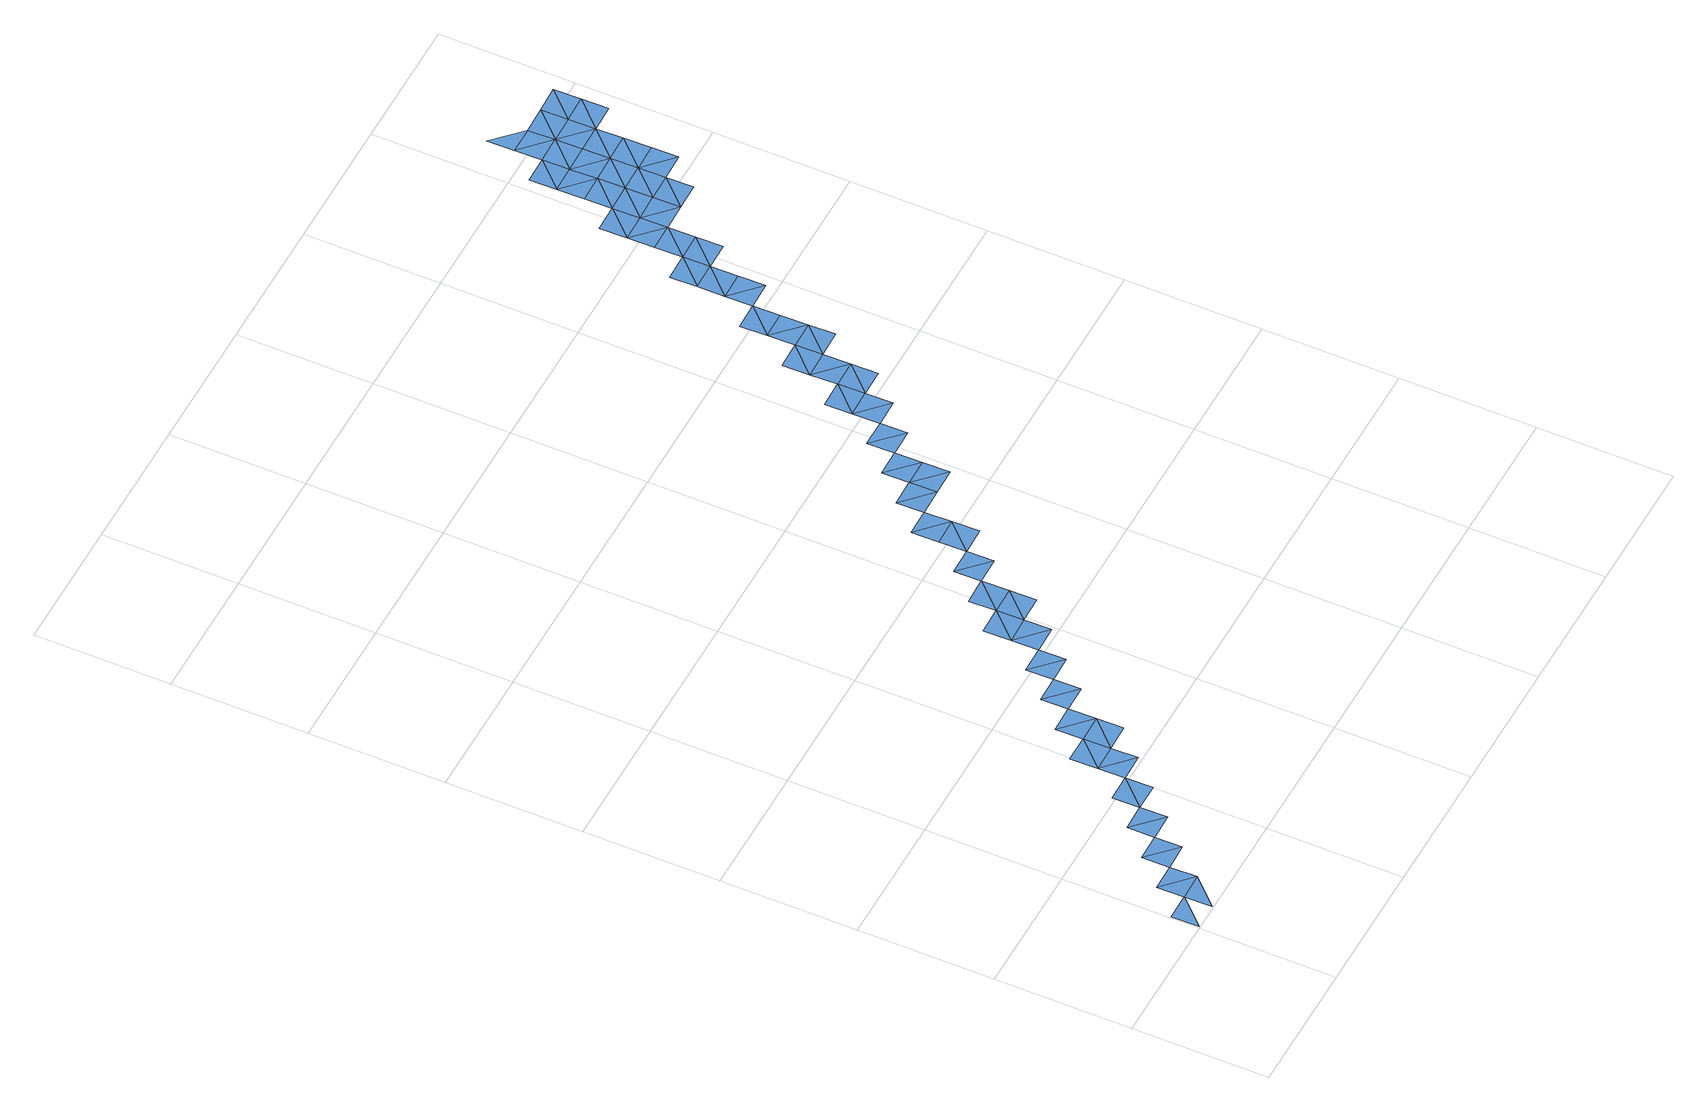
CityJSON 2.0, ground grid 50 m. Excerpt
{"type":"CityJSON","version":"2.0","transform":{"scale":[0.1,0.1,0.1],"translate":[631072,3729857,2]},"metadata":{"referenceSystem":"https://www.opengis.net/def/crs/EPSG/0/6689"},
"CityObjects":{
"waterbody1":{"type":"WaterBody","attributes":{"name":"福岡県津波浸水想定図","class":"1140","function":"2","WaterBodyTsunamiRiskAttribute.description":"1","WaterBodyTsunamiRiskAttribute.rank":"2"},"geometry":[{"type":"MultiSurface","lod":"1","boundaries":[[[0,1,2]],[[3,1,4]],[[5,3,4]],[[5,6,7]],[[6,8,7]],[[9,10,8]],[[11,10,9]],[[12,13,14]],[[12,15,13]],[[13,16,17]],[[16,18,17]],[[19,18,20]],[[20,21,19]],[[22,23,24]],[[22,25,23]],[[26,27,23]],[[23,28,26]],[[29,30,26]],[[29,31,30]],[[32,33,31]],[[34,33,35]],[[34,31,33]],[[35,33,36]],[[36,37,38]],[[37,39,38]],[[39,40,41]],[[42,41,40]],[[43,44,42]],[[43,45,44]],[[46,45,47]],[[48,49,46]],[[47,50,46]],[[50,48,46]],[[51,48,52]],[[53,54,51]],[[51,52,53]],[[55,51,54]],[[56,54,57]],[[58,59,56]],[[57,60,56]],[[56,60,58]],[[61,62,63]],[[64,62,61]],[[65,66,63]],[[63,62,65]],[[65,67,68]],[[69,67,65]],[[67,70,68]],[[70,67,71]],[[71,67,72]],[[73,74,71]],[[71,72,75]],[[74,76,77]],[[73,76,74]],[[71,75,73]],[[75,78,73]],[[79,76,73]],[[78,75,80]],[[78,79,73]],[[79,81,76]],[[82,81,79]],[[79,78,83]],[[79,84,82]],[[84,85,82]],[[78,86,83]],[[84,79,83]],[[85,87,88]],[[89,87,85]],[[85,84,89]],[[90,87,89]],[[89,84,91]],[[84,92,91]],[[89,91,90]]]}]},
"waterbody2":{"type":"WaterBody","attributes":{"name":"福岡県津波浸水想定図","class":"1140","function":"2","WaterBodyTsunamiRiskAttribute.description":"1","WaterBodyTsunamiRiskAttribute.rank":"1"},"geometry":[{"type":"MultiSurface","lod":"1","boundaries":[[[1,93,4]],[[94,95,11]],[[96,94,11]],[[12,94,97]],[[12,97,15]],[[13,15,16]],[[16,15,98]],[[99,21,100]],[[100,101,99]],[[22,101,102]],[[22,102,25]],[[28,23,25]],[[25,103,28]],[[39,37,104]],[[39,104,40]],[[48,50,52]],[[52,50,105]],[[54,53,57]],[[53,106,57]],[[107,61,58]],[[61,107,64]],[[69,65,62]],[[62,108,69]],[[72,80,75]],[[72,109,80]],[[78,80,110]],[[78,110,86]]]}]},
"waterbody3":{"type":"WaterBody","attributes":{"name":"福岡県津波浸水想定図","class":"1140","function":"2","WaterBodyTsunamiRiskAttribute.description":"1","WaterBodyTsunamiRiskAttribute.rank":"3"},"geometry":[{"type":"MultiSurface","lod":"1","boundaries":[[[70,74,111]],[[74,70,71]],[[76,112,77]],[[113,114,112]],[[81,112,76]],[[112,81,113]],[[81,85,113]],[[85,115,113]],[[85,81,82]],[[88,116,115]],[[115,85,88]]]}]}
},
"vertices":[
[9,4,2],[107,106,2],[7,104,2],[105,206,2],[207,108,2],[205,208,2],[305,210,2],[204,308,2],[303,310,3],[403,312,3],[302,410,3],[401,412,3],[498,614,3],[596,715,3],[496,714,3],[598,615,3],[696,717,3],[594,815,3],[694,817,3],[692,917,3],[794,819,3],[792,919,3],[888,1121,3],[986,1223,3],[886,1221,3],[988,1123,3],[1084,1325,3],[984,1323,3],[1086,1225,3],[1184,1327,3],[1082,1425,3],[1182,1427,3],[1282,1429,3],[1280,1529,3],[1180,1527,3],[1178,1627,3],[1278,1629,3],[1378,1631,3],[1276,1729,3],[1376,1731,3],[1476,1733,3],[1374,1831,3],[1474,1833,3],[1574,1834,3],[1472,1933,3],[1572,1934,3],[1570,2034,3],[1672,1936,3],[1668,2136,3],[1568,2134,3],[1670,2036,3],[1666,2236,3],[1768,2138,3],[1766,2238,3],[1764,2338,3],[1664,2336,3],[1762,2438,3],[1864,2340,3],[1860,2540,4],[1760,2538,3],[1862,2440,3],[1858,2640,4],[1956,2742,4],[1857,2740,4],[1958,2642,4],[1955,2842,4],[1855,2840,4],[2053,2944,4],[1953,2942,4],[2055,2844,4],[1951,3042,4],[2051,3044,4],[2153,2946,4],[2149,3146,5],[2049,3144,4],[2151,3046,4],[2147,3246,5],[2047,3244,4],[2249,3148,5],[2247,3248,5],[2251,3048,5],[2145,3346,4],[2245,3348,4],[2347,3250,5],[2345,3350,4],[2243,3448,4],[2349,3150,5],[2341,3549,5],[2241,3547,4],[2343,3449,4],[2441,3551,5],[2443,3451,5],[2445,3351,5],
[109,6,2],[500,514,3],[400,512,3],[502,414,3],[600,516,3],[698,617,3],[790,1019,3],[892,921,3],[890,1021,3],[990,1023,3],[1088,1125,3],[1478,1633,3],[1770,2038,3],[1866,2240,4],[1960,2542,4],[2056,2744,4],[2252,2948,5],[2351,3050,5],
[1949,3142,4],[2045,3344,4],[2143,3446,4],[2043,3444,4],[2141,3546,4],[2139,3646,4]
]}
